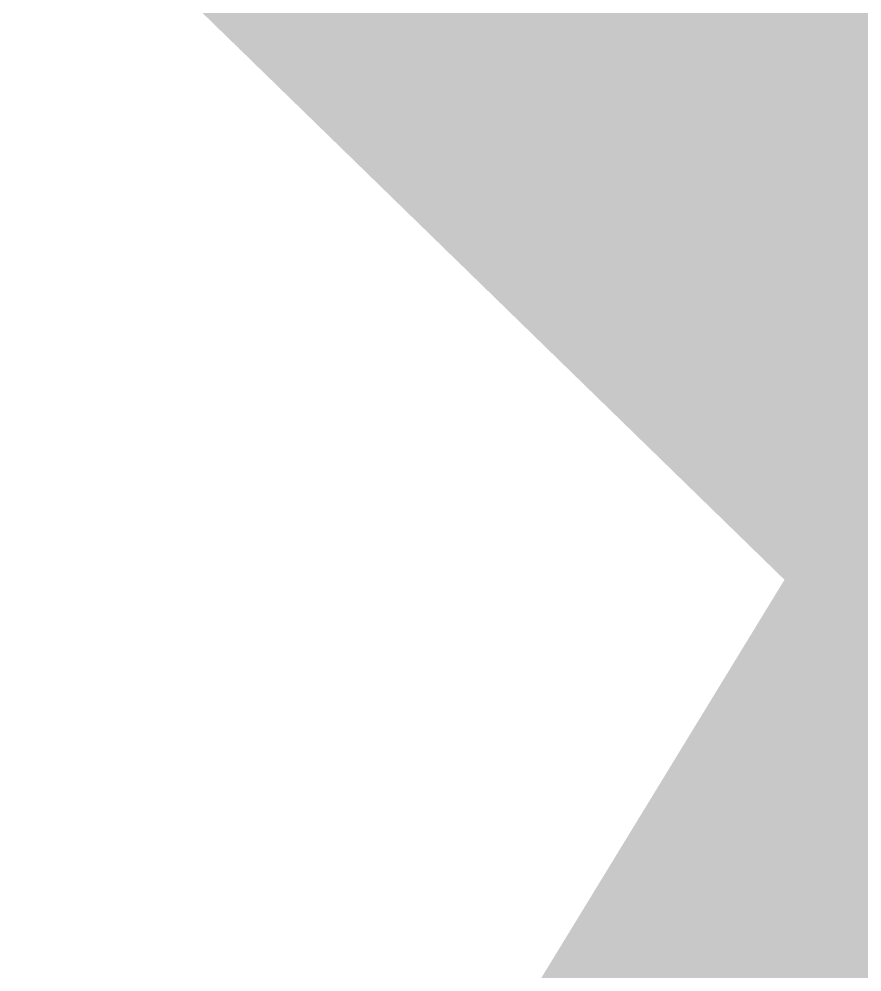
# Model space of a CAD drawing. Header units: metres. Extents: x 326467 to 340077, y 1811030 to 1824953.
# Drawn here: x 329597.005 to 329599.462, y 1813119.806 to 1813122.585 of the extents above; entities that cross this region are included whole.
import ezdxf

# ---------------------------------------------------------------- set-up
doc = ezdxf.new("R2010")
doc.units = ezdxf.units.M
doc.header["$MEASUREMENT"] = 0
for name, color, linetype in [('HIGH TIDE LINE', 6, 'Continuous'), ('MANGROOVE', 112, 'Continuous'), ('NDZ-200M FROM CRZ', 30, 'Continuous')]:
    doc.layers.add(name, color=color, linetype=linetype)

# ---------------------------------------------------------------- blocks, each defined once
blk = doc.blocks.new('16')
at = {"layer": 'HIGH TIDE LINE', "lineweight": 35, "const_width": 3.0321}
blk.add_lwpolyline([(329575.9022, 1813067.8399), (329588.2791, 1813100.0909), (329600.5624, 1813120.2126), (329608.7408, 1813132.2795), (329612.8145, 1813136.2913), (329633.1827, 1813156.3507), (329645.4347, 1813172.4294)], dxfattribs=at)
at = {"layer": 'MANGROOVE', "const_width": 3.0321, "flags": 128}
blk.add_lwpolyline([(329691.555, 1813386.3692), (329687.2006, 1813345.9697), (329687.1694, 1813341.9266), (329687.107, 1813333.8405), (329678.8974, 1813317.7306), (329666.4581, 1813277.3934), (329654.1436, 1813253.2286), (329629.6082, 1813217.028), (329609.1776, 1813188.8825), (329584.7359, 1813164.8112), (329586.3286, 1813139.6231), (329597.1984, 1813125.0523), (329608.0987, 1813114.4322), (329629.163, 1813111.6357), (329670.2109, 1813136.7808), (329741.61, 1813218.9239), (329764.2463, 1813249.0401), (329776.4519, 1813293.7239), (329780.0607, 1813360.5542), (329809.3518, 1813454.4662)], dxfattribs=at)
at = {"layer": 'NDZ-200M FROM CRZ', "const_width": 3.0321, "flags": 128}
blk.add_lwpolyline([(329645.4347, 1813172.4294), (329633.1827, 1813156.3507), (329612.8145, 1813136.2913), (329608.7408, 1813132.2795), (329600.5624, 1813120.2126), (329588.2791, 1813100.0909), (329575.9022, 1813067.8399)], dxfattribs=at)

msp = doc.modelspace()

# ---------------------------------------------------------------- block references
msp.add_blockref('16', (0, 0))

doc.saveas('drawing.dxf')
